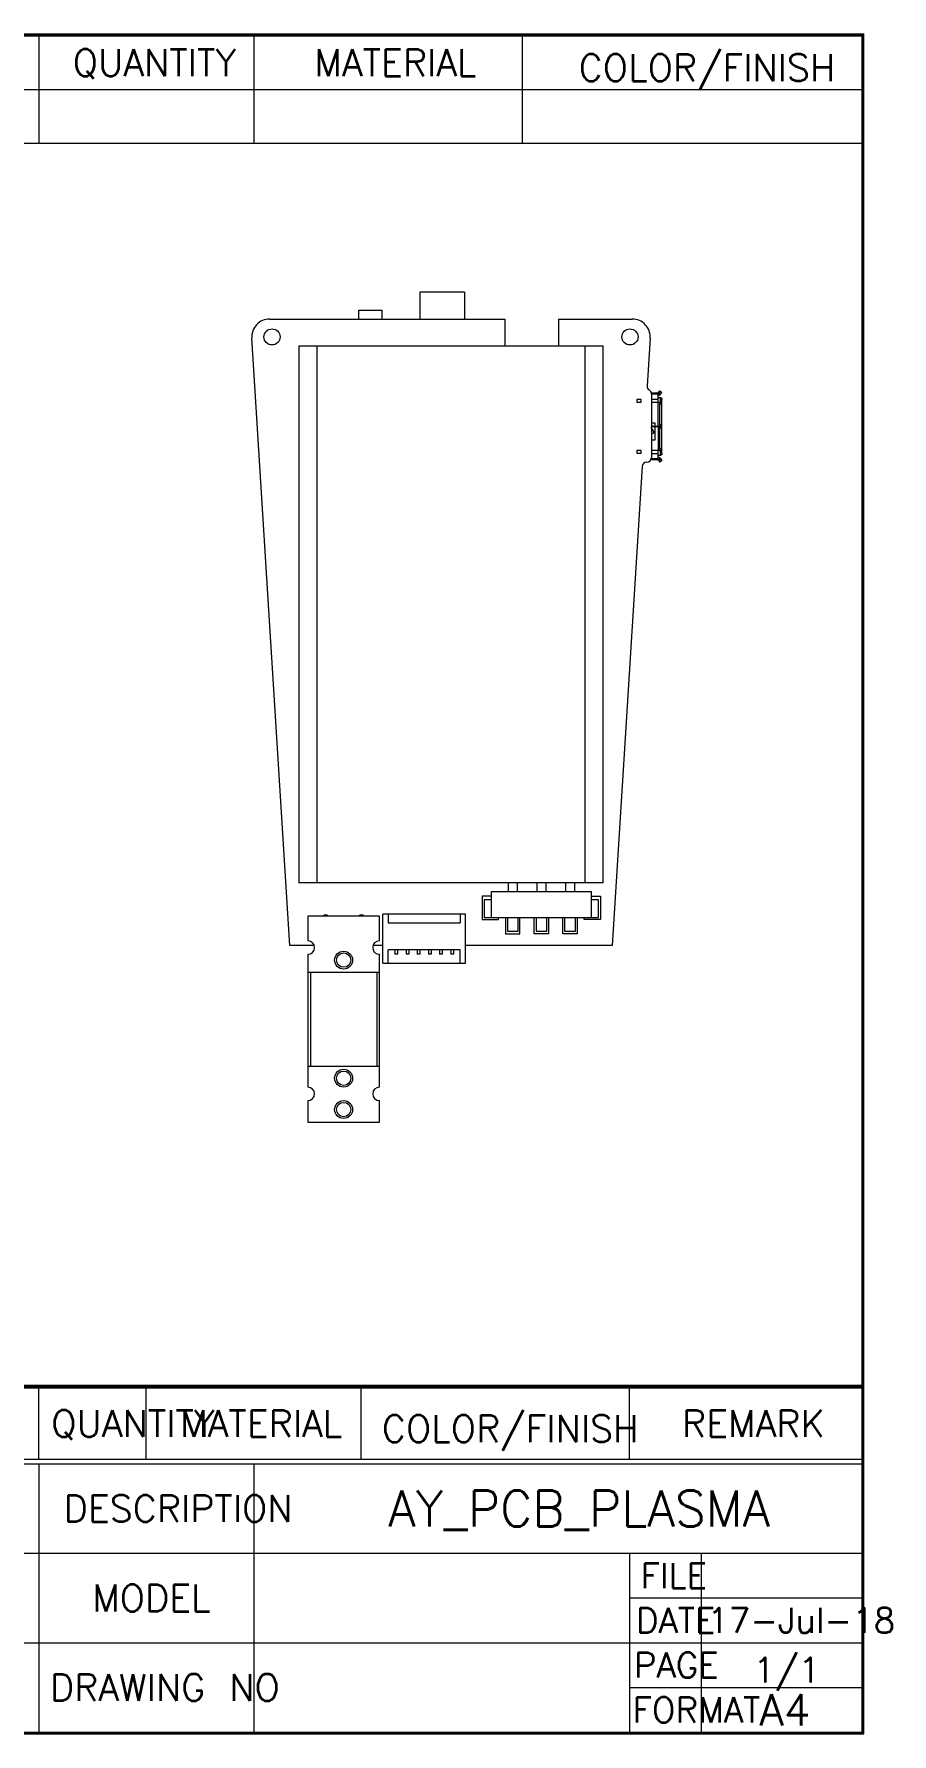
# Model space of a CAD drawing. Header units: inches. Extents: x 80 to 658, y 27 to 217.
# Drawn here: x 561.9 to 657.8, y 27.2 to 217.2 of the extents above; entities that cross this region are included whole.
import ezdxf

# ---------------------------------------------------------------- set-up
doc = ezdxf.new("R2010")
doc.units = ezdxf.units.IN
doc.header["$LTSCALE"] = 16.335
doc.header["$MEASUREMENT"] = 0
doc.layers.get('0').update_dxf_attribs({"lineweight": 0})
for name, color, linetype, lineweight in [('3_ALL_AXES', 7, 'Continuous', 0), ('5_ALL_CURVES', 7, 'Continuous', 0), ('7_ALL_FEATURES', 7, 'Continuous', 0)]:
    doc.layers.add(name, color=color, linetype=linetype, lineweight=lineweight)
doc.styles.add('Proxy_2939', font='txt.shx', dxfattribs={"width": 0.6, "height": 2.5})

msp = doc.modelspace()

# ---------------------------------------------------------------- linework, layer by layer
at = {"color": 7, "linetype": 'Continuous'}
for p, q in [((388.64, 217.23), (654.64, 217.23)), ((388.74, 217.13), (654.54, 217.13)), ((388.84, 217.03), (654.44, 217.03)), ((654.44, 27.43), (654.44, 217.03)), ((654.54, 27.33), (654.54, 217.13)), ((654.64, 27.23), (654.64, 217.23)), ((388.84, 66.2), (654.44, 66.2)), ((388.84, 66.18), (654.44, 66.18)), ((388.84, 66.15), (654.44, 66.15)), ((388.84, 66.13), (654.44, 66.13)), ((388.84, 66.1), (654.44, 66.1)), ((388.84, 66.08), (654.44, 66.08)), ((388.84, 66.05), (654.44, 66.05)), ((388.84, 66.03), (654.44, 66.03)), ((388.84, 66), (654.44, 66)), ((388.84, 65.98), (654.44, 65.98)), ((388.84, 65.95), (654.44, 65.95)), ((388.84, 65.93), (654.44, 65.93)), ((388.64, 27.23), (654.64, 27.23)), ((388.74, 27.33), (654.54, 27.33)), ((388.84, 27.43), (654.44, 27.43))]:
    msp.add_line(p, q, dxfattribs=at)
at = {"color": 2, "linetype": 'Continuous'}
for p, q in [((474.44, 217.03), (654.44, 217.03)), ((562.44, 217.03), (562.44, 205.03)), ((586.44, 217.03), (586.44, 205.03)), ((616.44, 217.03), (616.44, 205.03)), ((654.44, 217.03), (654.44, 205.03)), ((474.44, 211.03), (654.44, 211.03)), ((474.44, 205.03), (654.44, 205.03)), ((474.44, 65.93), (654.44, 65.93)), ((562.44, 57.93), (562.44, 65.93)), ((574.44, 57.93), (574.44, 65.93)), ((598.44, 57.93), (598.44, 65.93)), ((628.44, 57.93), (628.44, 65.93)), ((654.44, 57.93), (654.44, 65.93)), ((474.44, 57.93), (654.44, 57.93)), ((474.44, 57.93), (654.44, 57.93)), ((474.44, 57.43), (654.44, 57.43)), ((562.44, 57.43), (562.44, 27.43)), ((586.44, 57.43), (586.44, 27.43)), ((654.44, 57.43), (654.44, 27.43)), ((530.44, 47.43), (654.44, 47.43)), ((628.44, 47.43), (628.44, 27.43)), ((636.44, 47.43), (636.44, 27.43)), ((628.44, 42.43), (654.44, 42.43)), ((530.44, 37.43), (654.44, 37.43)), ((628.44, 32.43), (654.44, 32.43)), ((474.44, 27.43), (654.44, 27.43))]:
    msp.add_line(p, q, dxfattribs=at)
at = {"layer": '3_ALL_AXES', "color": 7, "linetype": 'Continuous'}
for p, q in [((614.89, 122.37), (614.89, 121.37)), ((615.89, 122.37), (615.89, 121.37)), ((618.09, 122.37), (618.09, 121.37)), ((619.09, 122.37), (619.09, 121.37)), ((621.29, 122.37), (621.29, 121.37)), ((622.29, 122.37), (622.29, 121.37)), ((592.49, 118.62), (592.49, 115.87)), ((600.49, 115.87), (600.49, 118.62)), ((600.87, 113.37), (600.87, 118.87)), ((610.12, 113.37), (610.12, 118.87)), ((592.49, 114.37), (592.49, 99.52)), ((600.49, 99.52), (600.49, 114.37)), ((602.22, 114.87), (602.22, 114.37)), ((602.52, 114.37), (602.22, 114.37)), ((602.52, 114.87), (602.52, 114.37)), ((603.47, 114.87), (603.47, 114.37)), ((603.77, 114.37), (603.47, 114.37)), ((603.77, 114.87), (603.77, 114.37)), ((604.72, 114.87), (604.72, 114.37)), ((605.02, 114.37), (604.72, 114.37)), ((605.02, 114.87), (605.02, 114.37)), ((605.97, 114.87), (605.97, 114.37)), ((606.27, 114.37), (605.97, 114.37)), ((606.27, 114.87), (606.27, 114.37)), ((607.22, 114.87), (607.22, 114.37)), ((607.52, 114.37), (607.22, 114.37)), ((607.52, 114.87), (607.52, 114.37)), ((608.47, 114.87), (608.47, 114.37)), ((608.77, 114.37), (608.47, 114.37)), ((608.77, 114.87), (608.77, 114.37)), ((592.49, 112.37), (600.49, 112.37)), ((592.79, 112.37), (592.79, 101.87)), ((600.19, 112.37), (600.19, 101.87)), ((592.49, 101.87), (600.49, 101.87)), ((592.49, 98.02), (592.49, 95.62)), ((600.49, 95.62), (600.49, 98.02))]:
    msp.add_line(p, q, dxfattribs=at)
for centre, radius in [((588.49, 183.37), 0.9), ((628.49, 183.37), 0.9), ((596.49, 113.72), 1), ((596.49, 113.72), 0.8), ((596.49, 100.52), 1), ((596.49, 100.52), 0.8), ((596.49, 97.02), 1), ((596.49, 97.02), 0.8)]:
    msp.add_circle(centre, radius, dxfattribs=at)
for centre, radius, start, end in [((594.49, 118.37), 0.4, 38.9697, 141.0303), ((598.49, 118.37), 0.4, 38.9697, 141.0303), ((592.49, 115.12), 0.75, 270, 90), ((600.49, 115.12), 0.75, 90, 270), ((592.49, 98.77), 0.75, 270, 90), ((600.49, 98.77), 0.75, 90, 270)]:
    msp.add_arc(centre, radius, start, end, dxfattribs=at)
at = {"layer": '5_ALL_CURVES', "color": 4, "linetype": 'Continuous'}
for p, q in [((612.99, 120.87), (611.99, 120.87)), ((611.99, 120.87), (611.99, 118.27)), ((624.19, 120.87), (625.19, 120.87)), ((625.19, 120.87), (625.19, 118.27)), ((611.99, 118.27), (613.79, 118.27)), ((613.79, 118.27), (613.79, 118.47)), ((614.59, 118.47), (614.59, 116.67)), ((616.19, 116.67), (616.19, 118.47)), ((617.79, 116.67), (617.79, 118.47)), ((619.39, 118.47), (619.39, 116.67)), ((620.99, 116.67), (620.99, 118.47)), ((622.59, 118.47), (622.59, 116.67)), ((623.39, 118.27), (623.39, 118.47)), ((625.19, 118.27), (623.39, 118.27)), ((614.59, 116.67), (616.19, 116.67)), ((619.39, 116.67), (617.79, 116.67)), ((622.59, 116.67), (620.99, 116.67))]:
    msp.add_line(p, q, dxfattribs=at)
at = {"layer": '7_ALL_FEATURES', "color": 7, "linetype": 'Continuous'}
for p, q in [((604.99, 188.37), (604.99, 185.37)), ((609.99, 188.37), (604.99, 188.37)), ((609.99, 188.37), (609.99, 185.37)), ((598.19, 185.37), (598.19, 186.37)), ((598.19, 186.37), (600.79, 186.37)), ((600.79, 185.37), (600.79, 186.37)), ((588.23, 185.37), (614.49, 185.37)), ((614.49, 185.37), (614.49, 182.37)), ((620.49, 185.37), (620.49, 182.37)), ((620.49, 185.37), (628.75, 185.37)), ((590.49, 115.37), (586.24, 183.24)), ((630.74, 183.24), (630.41, 177.9)), ((591.49, 182.37), (591.49, 122.37)), ((591.49, 182.37), (625.49, 182.37)), ((593.49, 182.37), (593.49, 122.37)), ((623.49, 122.37), (623.49, 182.37)), ((625.49, 122.37), (625.49, 182.37)), ((630.86, 177.12), (631.64, 177.12)), ((630.88, 177.02), (630.88, 169.87)), ((631.64, 176.96), (630.88, 176.96)), ((631.64, 177.12), (631.84, 177.36)), ((631.64, 173.38), (631.64, 177.12)), ((631.64, 177.12), (631.64, 177.12)), ((631.64, 177.12), (631.87, 176.93)), ((631.71, 177.21), (631.94, 177.01)), ((631.84, 177.36), (632.07, 177.17)), ((631.87, 176.93), (632.07, 177.17)), ((629.24, 176.37), (629.24, 176.07)), ((629.74, 176.37), (629.24, 176.37)), ((629.24, 176.07), (629.74, 176.07)), ((629.74, 176.07), (629.74, 176.37)), ((630.88, 176.43), (631.64, 176.43)), ((631.95, 176.04), (630.88, 176.04)), ((631.95, 176.57), (631.64, 176.57)), ((631.84, 173.58), (631.84, 175.84)), ((632.07, 175.84), (631.84, 175.84)), ((631.88, 176.57), (631.88, 176.04)), ((632.07, 170.37), (632.07, 176.37)), ((631.29, 173.72), (630.88, 173.72)), ((630.9, 173.13), (631.13, 172.8)), ((631.15, 172.81), (630.92, 173.14)), ((631.04, 173.38), (631.95, 173.38)), ((631.04, 173.36), (631.95, 173.36)), ((631.29, 173.38), (631.29, 173.72)), ((631.29, 171.87), (631.29, 173.36)), ((631.64, 173.36), (631.64, 173.38)), ((631.64, 173.36), (631.64, 170.7)), ((631.84, 173.58), (632.07, 173.58)), ((631.84, 170.9), (631.84, 173.16)), ((632.07, 173.16), (631.84, 173.16)), ((631.88, 173.38), (631.88, 173.36)), ((631.02, 172.58), (630.88, 172.58)), ((630.88, 172.56), (631.02, 172.56)), ((630.88, 171.87), (631.29, 171.87)), ((629.24, 170.67), (629.24, 170.37)), ((629.74, 170.67), (629.24, 170.67)), ((629.24, 170.37), (629.74, 170.37)), ((629.74, 170.37), (629.74, 170.67)), ((630.34, 169.37), (630.38, 169.37)), ((631.64, 169.62), (630.81, 169.62)), ((630.87, 169.78), (631.64, 169.78)), ((630.88, 170.7), (631.95, 170.7)), ((631.64, 170.31), (630.88, 170.31)), ((631.64, 169.62), (631.64, 170.7)), ((631.64, 170.17), (631.95, 170.17)), ((631.64, 169.62), (631.87, 169.81)), ((631.64, 169.62), (631.84, 169.38)), ((631.94, 169.72), (631.71, 169.53)), ((631.84, 170.9), (632.07, 170.9)), ((632.07, 169.57), (631.84, 169.38)), ((631.87, 169.81), (632.07, 169.57)), ((631.88, 170.7), (631.88, 170.17)), ((629.84, 168.9), (626.49, 115.37)), ((625.49, 122.37), (591.49, 122.37)), ((612.99, 120.47), (612.19, 120.47)), ((612.19, 120.47), (612.19, 118.47)), ((624.19, 121.37), (612.99, 121.37)), ((612.99, 121.37), (612.99, 118.47)), ((624.19, 118.47), (624.19, 121.37)), ((624.99, 120.47), (624.19, 120.47)), ((624.99, 118.47), (624.99, 120.47)), ((600.49, 118.62), (592.49, 118.62)), ((610.12, 118.87), (600.87, 118.87)), ((601.47, 118.87), (601.47, 117.87)), ((601.47, 117.87), (609.52, 117.87)), ((609.52, 118.87), (609.52, 117.87)), ((612.19, 118.47), (624.99, 118.47)), ((614.79, 118.47), (614.79, 116.97)), ((615.99, 116.97), (615.99, 118.47)), ((617.99, 118.47), (617.99, 116.97)), ((619.19, 116.97), (619.19, 118.47)), ((621.19, 118.47), (621.19, 116.97)), ((622.39, 116.97), (622.39, 118.47)), ((614.79, 116.97), (615.99, 116.97)), ((617.99, 116.97), (619.19, 116.97)), ((621.19, 116.97), (622.39, 116.97)), ((593.2, 115.37), (590.49, 115.37)), ((600.87, 115.37), (599.78, 115.37)), ((609.52, 114.87), (601.47, 114.87)), ((601.47, 113.37), (601.47, 114.87)), ((609.52, 113.37), (609.52, 114.87)), ((626.49, 115.37), (610.12, 115.37)), ((600.87, 113.37), (610.12, 113.37)), ((592.49, 95.62), (600.49, 95.62))]:
    msp.add_line(p, q, dxfattribs=at)
for points in [[(631.71, 176.04), (631.71, 176.04), (631.71, 176.04), (631.72, 176.04), (631.72, 176.04), (631.72, 176.04), (631.72, 176.04), (631.72, 176.04), (631.72, 176.04), (631.73, 176.04), (631.73, 176.04), (631.73, 176.04), (631.73, 176.04), (631.73, 176.04), (631.73, 176.04), (631.74, 176.03), (631.74, 176.03), (631.74, 176.03), (631.74, 176.03), (631.74, 176.03), (631.74, 176.03), (631.75, 176.03), (631.75, 176.03), (631.75, 176.03), (631.75, 176.03), (631.75, 176.03), (631.75, 176.03), (631.76, 176.03), (631.76, 176.02), (631.76, 176.02), (631.76, 176.02), (631.76, 176.02), (631.76, 176.02), (631.76, 176.02), (631.77, 176.02), (631.77, 176.02), (631.77, 176.02), (631.77, 176.01), (631.77, 176.01), (631.77, 176.01), (631.77, 176.01), (631.78, 176.01), (631.78, 176.01), (631.78, 176.01), (631.78, 176.01), (631.78, 176), (631.78, 176), (631.78, 176), (631.79, 176), (631.79, 176), (631.79, 176), (631.79, 175.99), (631.79, 175.99), (631.79, 175.99), (631.79, 175.99), (631.79, 175.99), (631.8, 175.99), (631.8, 175.98), (631.8, 175.98), (631.8, 175.98), (631.8, 175.98), (631.8, 175.98), (631.8, 175.98), (631.8, 175.97), (631.8, 175.97), (631.81, 175.97), (631.81, 175.97), (631.81, 175.97), (631.81, 175.96), (631.81, 175.96), (631.81, 175.96), (631.81, 175.96), (631.81, 175.95), (631.81, 175.95), (631.82, 175.95), (631.82, 175.95), (631.82, 175.94), (631.82, 175.94), (631.82, 175.94), (631.82, 175.94), (631.82, 175.93), (631.82, 175.93), (631.82, 175.93), (631.82, 175.92), (631.83, 175.92), (631.83, 175.92), (631.83, 175.91), (631.83, 175.91), (631.83, 175.91), (631.83, 175.9), (631.83, 175.9), (631.83, 175.9), (631.83, 175.89), (631.83, 175.89), (631.83, 175.89), (631.83, 175.88), (631.83, 175.88), (631.83, 175.87), (631.83, 175.87), (631.84, 175.87), (631.84, 175.86), (631.84, 175.86), (631.84, 175.85), (631.84, 175.85), (631.84, 175.84), (631.84, 175.84)], [(631.95, 176.57), (631.95, 176.57), (631.95, 176.57), (631.95, 176.57), (631.95, 176.57), (631.95, 176.57), (631.96, 176.57), (631.96, 176.57), (631.96, 176.57), (631.96, 176.57), (631.96, 176.57), (631.96, 176.57), (631.97, 176.57), (631.97, 176.57), (631.97, 176.57), (631.97, 176.56), (631.97, 176.56), (631.97, 176.56), (631.98, 176.56), (631.98, 176.56), (631.98, 176.56), (631.98, 176.56), (631.98, 176.56), (631.98, 176.56), (631.99, 176.56), (631.99, 176.56), (631.99, 176.56), (631.99, 176.56), (631.99, 176.56), (631.99, 176.55), (631.99, 176.55), (632, 176.55), (632, 176.55), (632, 176.55), (632, 176.55), (632, 176.55), (632, 176.55), (632.01, 176.55), (632.01, 176.54), (632.01, 176.54), (632.01, 176.54), (632.01, 176.54), (632.01, 176.54), (632.01, 176.54), (632.01, 176.54), (632.02, 176.53), (632.02, 176.53), (632.02, 176.53), (632.02, 176.53), (632.02, 176.53), (632.02, 176.53), (632.02, 176.52), (632.03, 176.52), (632.03, 176.52), (632.03, 176.52), (632.03, 176.52), (632.03, 176.52), (632.03, 176.51), (632.03, 176.51), (632.03, 176.51), (632.03, 176.51), (632.04, 176.51), (632.04, 176.51), (632.04, 176.5), (632.04, 176.5), (632.04, 176.5), (632.04, 176.5), (632.04, 176.5), (632.04, 176.49), (632.04, 176.49), (632.05, 176.49), (632.05, 176.49), (632.05, 176.48), (632.05, 176.48), (632.05, 176.48), (632.05, 176.48), (632.05, 176.47), (632.05, 176.47), (632.05, 176.47), (632.05, 176.47), (632.06, 176.46), (632.06, 176.46), (632.06, 176.46), (632.06, 176.45), (632.06, 176.45), (632.06, 176.45), (632.06, 176.44), (632.06, 176.44), (632.06, 176.44), (632.06, 176.43), (632.06, 176.43), (632.07, 176.43), (632.07, 176.42), (632.07, 176.42), (632.07, 176.42), (632.07, 176.41), (632.07, 176.41), (632.07, 176.41), (632.07, 176.4), (632.07, 176.4), (632.07, 176.39), (632.07, 176.39), (632.07, 176.38), (632.07, 176.38), (632.07, 176.37), (632.07, 176.37)], [(632.07, 175.84), (632.07, 175.84), (632.07, 175.85), (632.07, 175.85), (632.07, 175.86), (632.07, 175.86), (632.07, 175.87), (632.07, 175.87), (632.07, 175.87), (632.07, 175.88), (632.07, 175.88), (632.07, 175.89), (632.07, 175.89), (632.07, 175.89), (632.07, 175.9), (632.06, 175.9), (632.06, 175.9), (632.06, 175.91), (632.06, 175.91), (632.06, 175.91), (632.06, 175.92), (632.06, 175.92), (632.06, 175.92), (632.06, 175.93), (632.06, 175.93), (632.06, 175.93), (632.05, 175.94), (632.05, 175.94), (632.05, 175.94), (632.05, 175.94), (632.05, 175.95), (632.05, 175.95), (632.05, 175.95), (632.05, 175.95), (632.05, 175.96), (632.05, 175.96), (632.04, 175.96), (632.04, 175.96), (632.04, 175.97), (632.04, 175.97), (632.04, 175.97), (632.04, 175.97), (632.04, 175.97), (632.04, 175.98), (632.04, 175.98), (632.03, 175.98), (632.03, 175.98), (632.03, 175.98), (632.03, 175.98), (632.03, 175.99), (632.03, 175.99), (632.03, 175.99), (632.03, 175.99), (632.03, 175.99), (632.02, 175.99), (632.02, 176), (632.02, 176), (632.02, 176), (632.02, 176), (632.02, 176), (632.02, 176), (632.01, 176.01), (632.01, 176.01), (632.01, 176.01), (632.01, 176.01), (632.01, 176.01), (632.01, 176.01), (632.01, 176.01), (632.01, 176.01), (632, 176.02), (632, 176.02), (632, 176.02), (632, 176.02), (632, 176.02), (632, 176.02), (631.99, 176.02), (631.99, 176.02), (631.99, 176.02), (631.99, 176.03), (631.99, 176.03), (631.99, 176.03), (631.99, 176.03), (631.98, 176.03), (631.98, 176.03), (631.98, 176.03), (631.98, 176.03), (631.98, 176.03), (631.98, 176.03), (631.97, 176.03), (631.97, 176.03), (631.97, 176.03), (631.97, 176.04), (631.97, 176.04), (631.97, 176.04), (631.96, 176.04), (631.96, 176.04), (631.96, 176.04), (631.96, 176.04), (631.96, 176.04), (631.96, 176.04), (631.95, 176.04), (631.95, 176.04), (631.95, 176.04), (631.95, 176.04), (631.95, 176.04), (631.95, 176.04)], [(631.04, 173.38), (631.03, 173.38), (631.02, 173.38), (631.02, 173.38), (631.01, 173.38), (631.01, 173.38), (631, 173.38), (631, 173.37), (630.99, 173.37), (630.99, 173.37), (630.98, 173.37), (630.98, 173.37), (630.97, 173.36), (630.97, 173.36), (630.96, 173.36), (630.96, 173.36), (630.95, 173.35), (630.95, 173.35), (630.94, 173.35), (630.94, 173.34), (630.93, 173.34), (630.93, 173.34), (630.92, 173.33), (630.92, 173.33), (630.92, 173.33), (630.91, 173.32), (630.91, 173.32), (630.91, 173.31), (630.9, 173.31), (630.9, 173.3), (630.9, 173.3), (630.89, 173.29), (630.89, 173.29), (630.89, 173.28), (630.89, 173.28), (630.89, 173.27), (630.88, 173.27), (630.88, 173.26), (630.88, 173.26), (630.88, 173.25), (630.88, 173.25), (630.88, 173.24), (630.88, 173.23), (630.88, 173.23), (630.88, 173.22), (630.88, 173.22)], [(630.9, 173.22), (630.9, 173.22), (630.9, 173.23), (630.9, 173.23), (630.9, 173.24), (630.9, 173.24), (630.9, 173.25), (630.9, 173.25), (630.9, 173.26), (630.9, 173.26), (630.9, 173.27), (630.91, 173.27), (630.91, 173.27), (630.91, 173.28), (630.91, 173.28), (630.91, 173.29), (630.92, 173.29), (630.92, 173.3), (630.92, 173.3), (630.92, 173.3), (630.93, 173.31), (630.93, 173.31), (630.93, 173.32), (630.94, 173.32), (630.94, 173.32), (630.95, 173.33), (630.95, 173.33), (630.95, 173.33), (630.96, 173.33), (630.96, 173.34), (630.97, 173.34), (630.97, 173.34), (630.97, 173.34), (630.98, 173.35), (630.98, 173.35), (630.99, 173.35), (630.99, 173.35), (631, 173.35), (631, 173.35), (631.01, 173.36), (631.01, 173.36), (631.02, 173.36), (631.02, 173.36), (631.03, 173.36), (631.03, 173.36), (631.04, 173.36)], [(630.92, 173.14), (630.92, 173.14), (630.92, 173.15), (630.91, 173.15), (630.91, 173.15), (630.91, 173.16), (630.91, 173.16), (630.91, 173.16), (630.91, 173.17), (630.9, 173.17), (630.9, 173.17), (630.9, 173.18), (630.9, 173.18), (630.9, 173.18), (630.9, 173.18), (630.9, 173.19), (630.9, 173.19), (630.9, 173.19), (630.9, 173.19), (630.9, 173.2), (630.9, 173.2), (630.9, 173.2), (630.9, 173.2), (630.9, 173.21), (630.9, 173.21), (630.9, 173.21), (630.9, 173.21), (630.9, 173.22), (630.9, 173.22), (630.9, 173.22), (630.9, 173.22)], [(631.84, 173.58), (631.84, 173.57), (631.84, 173.57), (631.84, 173.56), (631.84, 173.56), (631.84, 173.56), (631.84, 173.55), (631.83, 173.55), (631.83, 173.54), (631.83, 173.54), (631.83, 173.53), (631.83, 173.53), (631.83, 173.53), (631.83, 173.52), (631.83, 173.52), (631.83, 173.52), (631.83, 173.51), (631.83, 173.51), (631.83, 173.51), (631.83, 173.5), (631.83, 173.5), (631.83, 173.5), (631.82, 173.49), (631.82, 173.49), (631.82, 173.49), (631.82, 173.48), (631.82, 173.48), (631.82, 173.48), (631.82, 173.48), (631.82, 173.47), (631.82, 173.47), (631.82, 173.47), (631.81, 173.47), (631.81, 173.46), (631.81, 173.46), (631.81, 173.46), (631.81, 173.46), (631.81, 173.45), (631.81, 173.45), (631.81, 173.45), (631.81, 173.45), (631.8, 173.45), (631.8, 173.44), (631.8, 173.44), (631.8, 173.44), (631.8, 173.44), (631.8, 173.44), (631.8, 173.44), (631.8, 173.43), (631.8, 173.43), (631.79, 173.43), (631.79, 173.43), (631.79, 173.43), (631.79, 173.42), (631.79, 173.42), (631.79, 173.42), (631.79, 173.42), (631.79, 173.42), (631.78, 173.42), (631.78, 173.42), (631.78, 173.41), (631.78, 173.41), (631.78, 173.41), (631.78, 173.41), (631.78, 173.41), (631.77, 173.41), (631.77, 173.41), (631.77, 173.4), (631.77, 173.4), (631.77, 173.4), (631.77, 173.4), (631.77, 173.4), (631.76, 173.4), (631.76, 173.4), (631.76, 173.4), (631.76, 173.39), (631.76, 173.39), (631.76, 173.39), (631.76, 173.39), (631.75, 173.39), (631.75, 173.39), (631.75, 173.39), (631.75, 173.39), (631.75, 173.39), (631.75, 173.39), (631.74, 173.39), (631.74, 173.39), (631.74, 173.38), (631.74, 173.38), (631.74, 173.38), (631.74, 173.38), (631.73, 173.38), (631.73, 173.38), (631.73, 173.38), (631.73, 173.38), (631.73, 173.38), (631.73, 173.38), (631.72, 173.38), (631.72, 173.38), (631.72, 173.38), (631.72, 173.38), (631.72, 173.38), (631.72, 173.38), (631.71, 173.38), (631.71, 173.38), (631.71, 173.38)], [(631.71, 173.36), (631.71, 173.36), (631.71, 173.36), (631.72, 173.36), (631.72, 173.36), (631.72, 173.36), (631.72, 173.36), (631.72, 173.36), (631.72, 173.36), (631.73, 173.36), (631.73, 173.36), (631.73, 173.36), (631.73, 173.36), (631.73, 173.36), (631.73, 173.36), (631.74, 173.35), (631.74, 173.35), (631.74, 173.35), (631.74, 173.35), (631.74, 173.35), (631.74, 173.35), (631.75, 173.35), (631.75, 173.35), (631.75, 173.35), (631.75, 173.35), (631.75, 173.35), (631.75, 173.35), (631.76, 173.35), (631.76, 173.35), (631.76, 173.34), (631.76, 173.34), (631.76, 173.34), (631.76, 173.34), (631.76, 173.34), (631.77, 173.34), (631.77, 173.34), (631.77, 173.34), (631.77, 173.34), (631.77, 173.33), (631.77, 173.33), (631.77, 173.33), (631.78, 173.33), (631.78, 173.33), (631.78, 173.33), (631.78, 173.33), (631.78, 173.32), (631.78, 173.32), (631.78, 173.32), (631.79, 173.32), (631.79, 173.32), (631.79, 173.32), (631.79, 173.31), (631.79, 173.31), (631.79, 173.31), (631.79, 173.31), (631.79, 173.31), (631.8, 173.31), (631.8, 173.3), (631.8, 173.3), (631.8, 173.3), (631.8, 173.3), (631.8, 173.3), (631.8, 173.3), (631.8, 173.29), (631.8, 173.29), (631.81, 173.29), (631.81, 173.29), (631.81, 173.29), (631.81, 173.28), (631.81, 173.28), (631.81, 173.28), (631.81, 173.28), (631.81, 173.27), (631.81, 173.27), (631.82, 173.27), (631.82, 173.27), (631.82, 173.26), (631.82, 173.26), (631.82, 173.26), (631.82, 173.26), (631.82, 173.25), (631.82, 173.25), (631.82, 173.25), (631.82, 173.24), (631.83, 173.24), (631.83, 173.24), (631.83, 173.23), (631.83, 173.23), (631.83, 173.23), (631.83, 173.22), (631.83, 173.22), (631.83, 173.22), (631.83, 173.21), (631.83, 173.21), (631.83, 173.21), (631.83, 173.2), (631.83, 173.2), (631.83, 173.2), (631.83, 173.19), (631.84, 173.19), (631.84, 173.18), (631.84, 173.18), (631.84, 173.17), (631.84, 173.17), (631.84, 173.16), (631.84, 173.16)], [(631.95, 173.38), (631.95, 173.38), (631.95, 173.38), (631.95, 173.38), (631.95, 173.38), (631.95, 173.38), (631.96, 173.38), (631.96, 173.38), (631.96, 173.38), (631.96, 173.38), (631.96, 173.38), (631.96, 173.38), (631.97, 173.38), (631.97, 173.38), (631.97, 173.38), (631.97, 173.38), (631.97, 173.38), (631.97, 173.38), (631.98, 173.38), (631.98, 173.39), (631.98, 173.39), (631.98, 173.39), (631.98, 173.39), (631.98, 173.39), (631.99, 173.39), (631.99, 173.39), (631.99, 173.39), (631.99, 173.39), (631.99, 173.39), (631.99, 173.39), (631.99, 173.39), (632, 173.4), (632, 173.4), (632, 173.4), (632, 173.4), (632, 173.4), (632, 173.4), (632.01, 173.4), (632.01, 173.4), (632.01, 173.41), (632.01, 173.41), (632.01, 173.41), (632.01, 173.41), (632.01, 173.41), (632.01, 173.41), (632.02, 173.41), (632.02, 173.42), (632.02, 173.42), (632.02, 173.42), (632.02, 173.42), (632.02, 173.42), (632.02, 173.42), (632.03, 173.42), (632.03, 173.43), (632.03, 173.43), (632.03, 173.43), (632.03, 173.43), (632.03, 173.43), (632.03, 173.44), (632.03, 173.44), (632.03, 173.44), (632.04, 173.44), (632.04, 173.44), (632.04, 173.44), (632.04, 173.45), (632.04, 173.45), (632.04, 173.45), (632.04, 173.45), (632.04, 173.45), (632.04, 173.46), (632.05, 173.46), (632.05, 173.46), (632.05, 173.46), (632.05, 173.47), (632.05, 173.47), (632.05, 173.47), (632.05, 173.47), (632.05, 173.48), (632.05, 173.48), (632.05, 173.48), (632.06, 173.48), (632.06, 173.49), (632.06, 173.49), (632.06, 173.49), (632.06, 173.5), (632.06, 173.5), (632.06, 173.5), (632.06, 173.51), (632.06, 173.51), (632.06, 173.51), (632.06, 173.52), (632.07, 173.52), (632.07, 173.52), (632.07, 173.53), (632.07, 173.53), (632.07, 173.53), (632.07, 173.54), (632.07, 173.54), (632.07, 173.55), (632.07, 173.55), (632.07, 173.56), (632.07, 173.56), (632.07, 173.56), (632.07, 173.57), (632.07, 173.57), (632.07, 173.58)], [(632.07, 173.16), (632.07, 173.16), (632.07, 173.17), (632.07, 173.17), (632.07, 173.18), (632.07, 173.18), (632.07, 173.19), (632.07, 173.19), (632.07, 173.2), (632.07, 173.2), (632.07, 173.2), (632.07, 173.21), (632.07, 173.21), (632.07, 173.21), (632.07, 173.22), (632.06, 173.22), (632.06, 173.22), (632.06, 173.23), (632.06, 173.23), (632.06, 173.23), (632.06, 173.24), (632.06, 173.24), (632.06, 173.24), (632.06, 173.25), (632.06, 173.25), (632.06, 173.25), (632.05, 173.26), (632.05, 173.26), (632.05, 173.26), (632.05, 173.26), (632.05, 173.27), (632.05, 173.27), (632.05, 173.27), (632.05, 173.27), (632.05, 173.28), (632.05, 173.28), (632.04, 173.28), (632.04, 173.28), (632.04, 173.29), (632.04, 173.29), (632.04, 173.29), (632.04, 173.29), (632.04, 173.29), (632.04, 173.3), (632.04, 173.3), (632.03, 173.3), (632.03, 173.3), (632.03, 173.3), (632.03, 173.3), (632.03, 173.31), (632.03, 173.31), (632.03, 173.31), (632.03, 173.31), (632.03, 173.31), (632.02, 173.31), (632.02, 173.32), (632.02, 173.32), (632.02, 173.32), (632.02, 173.32), (632.02, 173.32), (632.02, 173.32), (632.01, 173.33), (632.01, 173.33), (632.01, 173.33), (632.01, 173.33), (632.01, 173.33), (632.01, 173.33), (632.01, 173.33), (632.01, 173.34), (632, 173.34), (632, 173.34), (632, 173.34), (632, 173.34), (632, 173.34), (632, 173.34), (631.99, 173.34), (631.99, 173.34), (631.99, 173.35), (631.99, 173.35), (631.99, 173.35), (631.99, 173.35), (631.99, 173.35), (631.98, 173.35), (631.98, 173.35), (631.98, 173.35), (631.98, 173.35), (631.98, 173.35), (631.98, 173.35), (631.97, 173.35), (631.97, 173.35), (631.97, 173.35), (631.97, 173.36), (631.97, 173.36), (631.97, 173.36), (631.96, 173.36), (631.96, 173.36), (631.96, 173.36), (631.96, 173.36), (631.96, 173.36), (631.96, 173.36), (631.95, 173.36), (631.95, 173.36), (631.95, 173.36), (631.95, 173.36), (631.95, 173.36), (631.95, 173.36)], [(631.84, 170.9), (631.84, 170.89), (631.84, 170.89), (631.84, 170.88), (631.84, 170.88), (631.84, 170.88), (631.84, 170.87), (631.83, 170.87), (631.83, 170.86), (631.83, 170.86), (631.83, 170.86), (631.83, 170.85), (631.83, 170.85), (631.83, 170.84), (631.83, 170.84), (631.83, 170.84), (631.83, 170.83), (631.83, 170.83), (631.83, 170.83), (631.83, 170.82), (631.83, 170.82), (631.83, 170.82), (631.82, 170.81), (631.82, 170.81), (631.82, 170.81), (631.82, 170.81), (631.82, 170.8), (631.82, 170.8), (631.82, 170.8), (631.82, 170.79), (631.82, 170.79), (631.82, 170.79), (631.81, 170.79), (631.81, 170.78), (631.81, 170.78), (631.81, 170.78), (631.81, 170.78), (631.81, 170.77), (631.81, 170.77), (631.81, 170.77), (631.81, 170.77), (631.8, 170.77), (631.8, 170.76), (631.8, 170.76), (631.8, 170.76), (631.8, 170.76), (631.8, 170.76), (631.8, 170.76), (631.8, 170.75), (631.8, 170.75), (631.79, 170.75), (631.79, 170.75), (631.79, 170.75), (631.79, 170.74), (631.79, 170.74), (631.79, 170.74), (631.79, 170.74), (631.79, 170.74), (631.78, 170.74), (631.78, 170.74), (631.78, 170.73), (631.78, 170.73), (631.78, 170.73), (631.78, 170.73), (631.78, 170.73), (631.77, 170.73), (631.77, 170.73), (631.77, 170.72), (631.77, 170.72), (631.77, 170.72), (631.77, 170.72), (631.77, 170.72), (631.76, 170.72), (631.76, 170.72), (631.76, 170.72), (631.76, 170.72), (631.76, 170.71), (631.76, 170.71), (631.76, 170.71), (631.75, 170.71), (631.75, 170.71), (631.75, 170.71), (631.75, 170.71), (631.75, 170.71), (631.75, 170.71), (631.74, 170.71), (631.74, 170.71), (631.74, 170.71), (631.74, 170.7), (631.74, 170.7), (631.74, 170.7), (631.73, 170.7), (631.73, 170.7), (631.73, 170.7), (631.73, 170.7), (631.73, 170.7), (631.73, 170.7), (631.72, 170.7), (631.72, 170.7), (631.72, 170.7), (631.72, 170.7), (631.72, 170.7), (631.72, 170.7), (631.71, 170.7), (631.71, 170.7), (631.71, 170.7)], [(631.95, 170.7), (631.95, 170.7), (631.95, 170.7), (631.95, 170.7), (631.95, 170.7), (631.95, 170.7), (631.96, 170.7), (631.96, 170.7), (631.96, 170.7), (631.96, 170.7), (631.96, 170.7), (631.96, 170.7), (631.97, 170.7), (631.97, 170.7), (631.97, 170.7), (631.97, 170.7), (631.97, 170.7), (631.97, 170.7), (631.98, 170.71), (631.98, 170.71), (631.98, 170.71), (631.98, 170.71), (631.98, 170.71), (631.98, 170.71), (631.99, 170.71), (631.99, 170.71), (631.99, 170.71), (631.99, 170.71), (631.99, 170.71), (631.99, 170.71), (631.99, 170.72), (632, 170.72), (632, 170.72), (632, 170.72), (632, 170.72), (632, 170.72), (632, 170.72), (632.01, 170.72), (632.01, 170.72), (632.01, 170.73), (632.01, 170.73), (632.01, 170.73), (632.01, 170.73), (632.01, 170.73), (632.01, 170.73), (632.02, 170.73), (632.02, 170.74), (632.02, 170.74), (632.02, 170.74), (632.02, 170.74), (632.02, 170.74), (632.02, 170.74), (632.03, 170.74), (632.03, 170.75), (632.03, 170.75), (632.03, 170.75), (632.03, 170.75), (632.03, 170.75), (632.03, 170.76), (632.03, 170.76), (632.03, 170.76), (632.04, 170.76), (632.04, 170.76), (632.04, 170.76), (632.04, 170.77), (632.04, 170.77), (632.04, 170.77), (632.04, 170.77), (632.04, 170.77), (632.04, 170.78), (632.05, 170.78), (632.05, 170.78), (632.05, 170.78), (632.05, 170.79), (632.05, 170.79), (632.05, 170.79), (632.05, 170.79), (632.05, 170.8), (632.05, 170.8), (632.05, 170.8), (632.06, 170.81), (632.06, 170.81), (632.06, 170.81), (632.06, 170.81), (632.06, 170.82), (632.06, 170.82), (632.06, 170.82), (632.06, 170.83), (632.06, 170.83), (632.06, 170.83), (632.06, 170.84), (632.07, 170.84), (632.07, 170.84), (632.07, 170.85), (632.07, 170.85), (632.07, 170.86), (632.07, 170.86), (632.07, 170.86), (632.07, 170.87), (632.07, 170.87), (632.07, 170.88), (632.07, 170.88), (632.07, 170.88), (632.07, 170.89), (632.07, 170.89), (632.07, 170.9)], [(632.07, 170.37), (632.07, 170.36), (632.07, 170.36), (632.07, 170.35), (632.07, 170.35), (632.07, 170.35), (632.07, 170.34), (632.07, 170.34), (632.07, 170.33), (632.07, 170.33), (632.07, 170.32), (632.07, 170.32), (632.07, 170.32), (632.07, 170.31), (632.07, 170.31), (632.06, 170.31), (632.06, 170.3), (632.06, 170.3), (632.06, 170.3), (632.06, 170.29), (632.06, 170.29), (632.06, 170.29), (632.06, 170.28), (632.06, 170.28), (632.06, 170.28), (632.06, 170.27), (632.05, 170.27), (632.05, 170.27), (632.05, 170.27), (632.05, 170.26), (632.05, 170.26), (632.05, 170.26), (632.05, 170.26), (632.05, 170.25), (632.05, 170.25), (632.05, 170.25), (632.04, 170.25), (632.04, 170.24), (632.04, 170.24), (632.04, 170.24), (632.04, 170.24), (632.04, 170.24), (632.04, 170.23), (632.04, 170.23), (632.04, 170.23), (632.03, 170.23), (632.03, 170.23), (632.03, 170.23), (632.03, 170.22), (632.03, 170.22), (632.03, 170.22), (632.03, 170.22), (632.03, 170.22), (632.03, 170.21), (632.02, 170.21), (632.02, 170.21), (632.02, 170.21), (632.02, 170.21), (632.02, 170.21), (632.02, 170.21), (632.02, 170.2), (632.01, 170.2), (632.01, 170.2), (632.01, 170.2), (632.01, 170.2), (632.01, 170.2), (632.01, 170.2), (632.01, 170.19), (632.01, 170.19), (632, 170.19), (632, 170.19), (632, 170.19), (632, 170.19), (632, 170.19), (632, 170.19), (631.99, 170.18), (631.99, 170.18), (631.99, 170.18), (631.99, 170.18), (631.99, 170.18), (631.99, 170.18), (631.99, 170.18), (631.98, 170.18), (631.98, 170.18), (631.98, 170.18), (631.98, 170.18), (631.98, 170.18), (631.98, 170.17), (631.97, 170.17), (631.97, 170.17), (631.97, 170.17), (631.97, 170.17), (631.97, 170.17), (631.97, 170.17), (631.96, 170.17), (631.96, 170.17), (631.96, 170.17), (631.96, 170.17), (631.96, 170.17), (631.96, 170.17), (631.95, 170.17), (631.95, 170.17), (631.95, 170.17), (631.95, 170.17), (631.95, 170.17), (631.95, 170.17)]]:
    msp.add_lwpolyline(points, dxfattribs=at)
for centre, radius, start, end in [((588.23, 183.37), 2, 90, 183.5858), ((628.75, 183.37), 2, 356.4142, 90), ((630.91, 177.87), 0.5, 176.4142, 237.8425), ((630.38, 177.02), 0.5, 0, 57.8425), ((631.64, 177.12), 0.301, 270.0572, 320.3156), ((631.02, 172.72), 0.16, 270.0632, 359.9368), ((631.02, 172.72), 0.14, 270.0664, 359.9336), ((631.02, 172.72), 0.14, 0.0011, 34.5075), ((631.02, 172.72), 0.16, 0.001, 34.5076), ((630.34, 168.87), 0.5, 90, 176.4142), ((630.38, 169.87), 0.5, 270, 0), ((631.64, 169.62), 0.301, 39.6844, 89.9428)]:
    msp.add_arc(centre, radius, start, end, dxfattribs=at)

# ---------------------------------------------------------------- texts
at = {"color": 2, "linetype": 'Continuous', "style": 'Proxy_2939'}
for s, height, p in [('QUANTITY', 3, (566.21, 212.53)), ('MATERIAL', 3, (593.21, 212.53)), ('COLOR/FINISH', 3, (622.75, 211.96)), ('QUANTITY', 3, (563.81, 60.43)), ('MATERIAL', 3, (578.21, 60.43)), ('COLOR/FINISH', 3, (600.75, 59.86)), ('REMARK', 3, (634.3, 60.43)), ('DESCRIPTION', 3, (565.2, 50.93)), ('FILE', 2.8, (629.67, 43.53)), ('MODEL', 3, (568.38, 40.93)), ('DATE', 2.8, (629.15, 38.53)), ('17-Jul-18', 2.8, (637.13, 38.53)), ('PAGE', 2.8, (628.93, 33.53)), ('1/1', 2.8, (642.29, 32.99)), ('DRAWING NO', 3, (563.67, 30.93)), ('FORMAT', 2.8, (628.78, 28.53)), ('A4', 3.5, (642.97, 28.18))]:
    msp.add_text(s, height=height, dxfattribs=at).set_placement(p)
at = {"color": 7, "linetype": 'Continuous', "style": 'Proxy_2939'}
msp.add_text('AY_PCB_PLASMA', height=4, dxfattribs=at).set_placement((601.47, 50.43))

doc.saveas('drawing.dxf')
